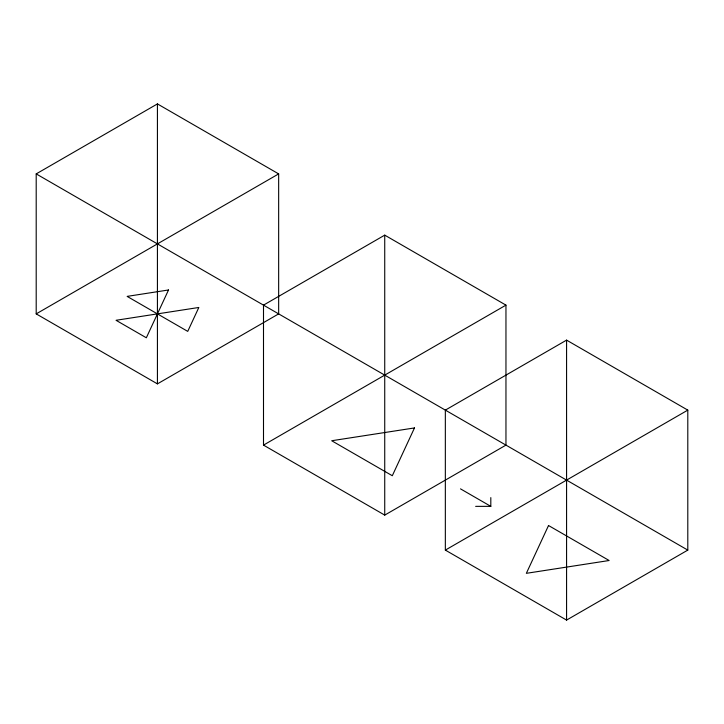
<?xml version="1.0" encoding="UTF-8"?>
<svg xmlns="http://www.w3.org/2000/svg" width="724" height="724" viewBox="0 0 724 724"><rect width="100%" height="100%" fill="white"/><g stroke="black" fill="none" stroke-linecap="round" stroke-linejoin="round"><path stroke-width="1.09" d="M36.2 173.896L157.425 103.912L278.659 173.896L278.659 313.881L157.425 383.874L36.2 313.881L36.2 173.896L687.8 550.104L687.8 410.119L566.575 340.126L445.341 410.119L445.341 550.104L566.575 620.088L687.8 550.104M36.2 313.881L278.659 173.896M384.734 235.137L263.5 305.13L263.5 445.115L384.734 515.108L505.958 445.115L505.958 305.13L384.734 235.137L384.734 515.108M263.5 445.115L505.958 305.13M445.341 550.104L687.8 410.119M475.65 506.357L490.809 506.357L490.809 497.605M460.5 488.863L490.809 506.357M566.575 340.126L566.575 620.088M157.425 103.912L157.425 383.874M168.52 289.98L146.338 337.782L116.03 320.289L198.828 307.474L187.733 331.384L127.125 296.387L168.52 289.98M414.49 427.929L392.308 475.731L331.692 440.744L414.49 427.929M548.53 525.524L526.348 573.327L609.146 560.512L548.53 525.524"/></g></svg>
